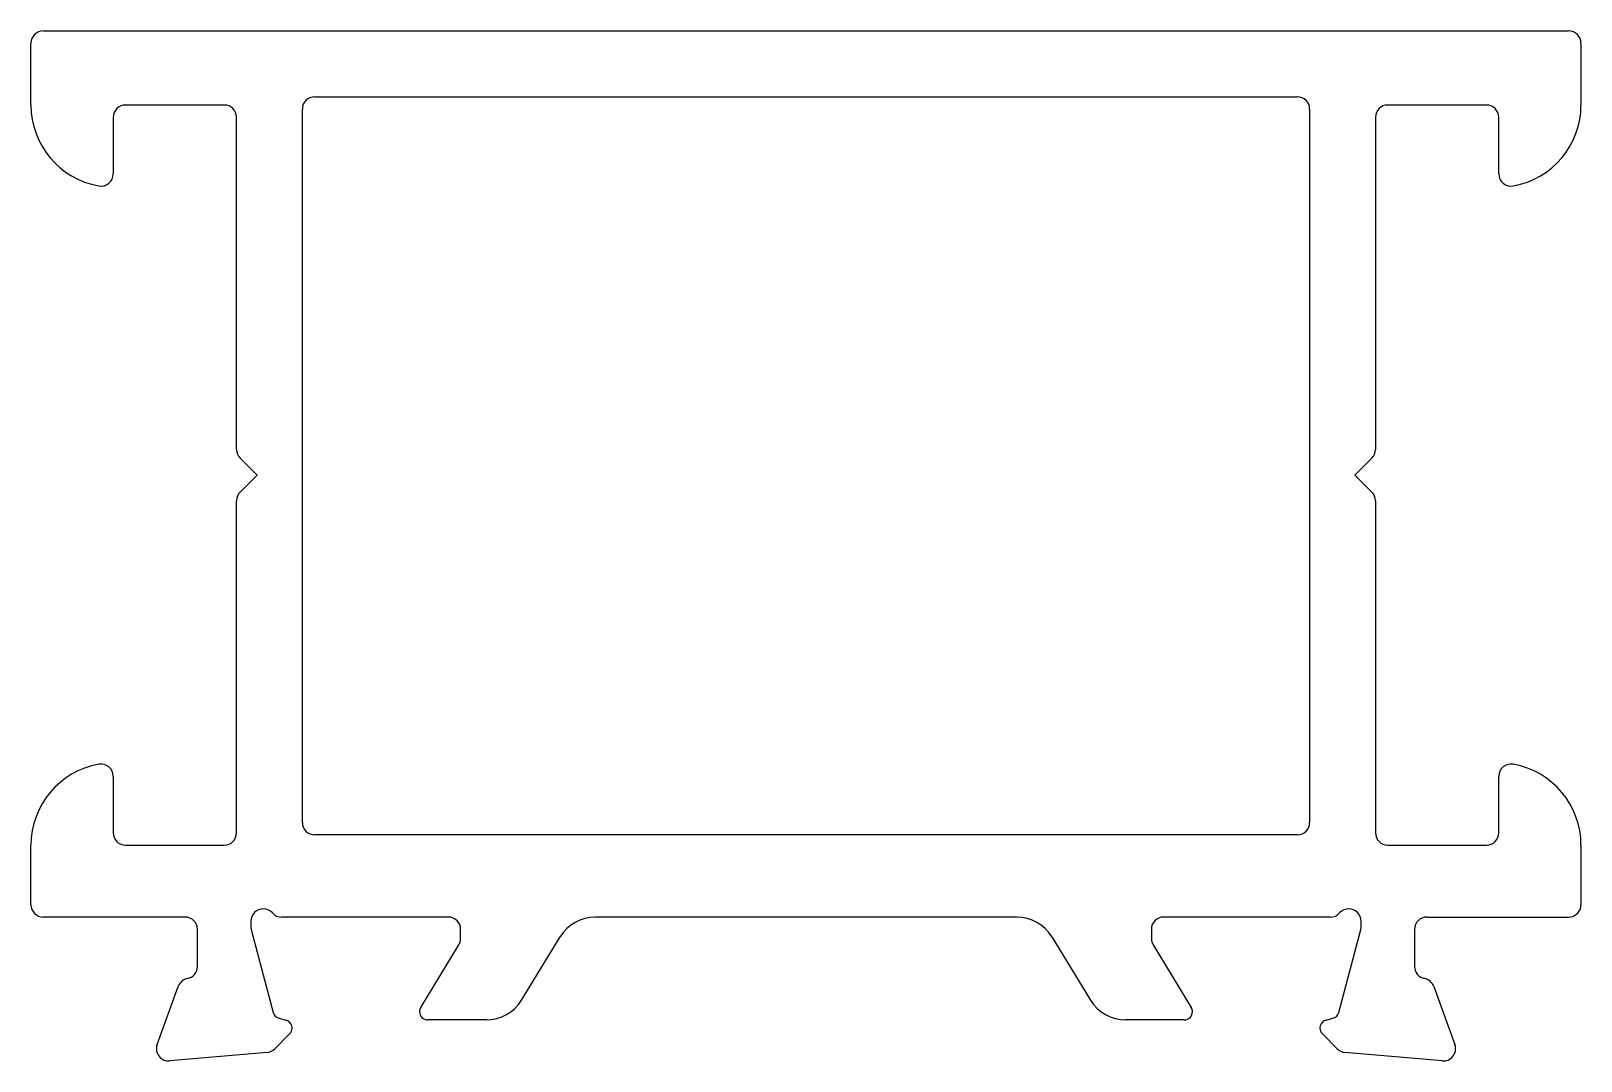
# Model space of a CAD drawing. Extents: x 729.8 to 767.5, y 492.6 to 517.6.
import ezdxf

# ---------------------------------------------------------------- set-up
doc = ezdxf.new("R2010")
doc.units = 0
doc.layers.add('INCE', color=11, linetype='CONTINUOUS')

msp = doc.modelspace()

# ---------------------------------------------------------------- linework, layer by layer
at = {"layer": 'INCE', "color": 0}
for p, q in [((729.788, 515.813), (729.788, 517.313)), ((730.088, 517.613), (767.188, 517.613)), ((767.488, 517.313), (767.488, 515.813)), ((734.488, 515.813), (732.088, 515.813)), ((736.688, 516.013), (760.588, 516.013)), ((765.188, 515.813), (762.788, 515.813)), ((731.788, 515.513), (731.788, 514.14)), ((734.788, 507.437), (734.788, 515.513)), ((736.388, 498.363), (736.388, 515.713)), ((760.888, 515.713), (760.888, 498.363)), ((762.488, 515.513), (762.488, 507.437)), ((765.488, 514.14), (765.488, 515.513)), ((735.288, 506.813), (734.876, 507.225)), ((762.4, 507.225), (761.988, 506.813)), ((734.876, 506.401), (735.288, 506.813)), ((761.988, 506.813), (762.4, 506.401)), ((734.788, 498.113), (734.788, 506.189)), ((762.488, 506.189), (762.488, 498.113)), ((731.788, 499.486), (731.788, 498.113)), ((765.488, 498.113), (765.488, 499.486)), ((760.588, 498.063), (736.688, 498.063)), ((729.788, 496.363), (729.788, 497.813)), ((732.088, 497.813), (734.488, 497.813)), ((762.788, 497.813), (765.188, 497.813)), ((767.488, 497.813), (767.488, 496.363)), ((733.538, 496.063), (730.088, 496.063)), ((733.838, 494.863), (733.838, 495.763)), ((735.138, 495.963), (735.138, 495.802)), ((739.938, 496.063), (735.885, 496.063)), ((740.238, 495.542), (740.238, 495.763)), ((753.764, 496.063), (743.512, 496.063)), ((757.038, 495.763), (757.038, 495.542)), ((761.391, 496.063), (757.338, 496.063)), ((762.138, 495.802), (762.138, 495.963)), ((763.438, 495.763), (763.438, 494.863)), ((763.738, 496.063), (767.188, 496.063)), ((735.148, 495.725), (735.679, 493.743)), ((739.267, 493.867), (740.194, 495.386)), ((741.717, 494.042), (742.658, 495.584)), ((754.618, 495.584), (755.559, 494.042)), ((757.082, 495.386), (758.009, 493.867)), ((761.597, 493.743), (762.128, 495.725)), ((732.855, 492.964), (733.37, 494.376)), ((763.906, 494.376), (764.421, 492.964)), ((735.821, 493.601), (735.99, 493.556)), ((740.863, 493.563), (739.438, 493.563)), ((757.838, 493.563), (756.413, 493.563)), ((761.286, 493.556), (761.455, 493.601)), ((736.079, 493.221), (735.716, 492.858)), ((761.56, 492.858), (761.197, 493.221)), ((735.53, 492.771), (733.164, 492.564)), ((764.112, 492.564), (761.746, 492.771))]:
    msp.add_line(p, q, dxfattribs=at)
for centre, radius, start, end in [((730.088, 517.313), 0.3, 90, 180), ((767.188, 517.313), 0.3, 0, 90), ((731.788, 515.813), 2, 180, 259.8358), ((732.088, 515.513), 0.3, 90, 180), ((734.488, 515.513), 0.3, 0, 90), ((736.688, 515.713), 0.3, 90, 180), ((760.588, 515.713), 0.3, 0, 90), ((762.788, 515.513), 0.3, 90, 180), ((765.188, 515.513), 0.3, 360, 90), ((765.488, 515.813), 2, 280.1642, 0), ((731.488, 514.14), 0.3, 259.8358, 0), ((765.788, 514.14), 0.3, 180, 280.1642), ((735.088, 507.437), 0.3, 180, 225), ((762.188, 507.437), 0.3, 315, 0), ((735.088, 506.189), 0.3, 135, 180), ((762.188, 506.189), 0.3, 0, 45), ((731.788, 497.813), 2, 100.1642, 180), ((731.488, 499.486), 0.3, 360, 100.1642), ((765.788, 499.486), 0.3, 79.8358, 180), ((765.488, 497.813), 2, 0, 79.8358), ((732.088, 498.113), 0.3, 180, 270), ((734.488, 498.113), 0.3, 270, 0), ((736.688, 498.363), 0.3, 180, 270), ((760.588, 498.363), 0.3, 270, 0), ((762.788, 498.113), 0.3, 180, 270), ((765.188, 498.113), 0.3, 270, 0), ((730.088, 496.363), 0.3, 180, 270), ((735.438, 495.963), 0.3, 90, 180), ((735.438, 495.963), 0.3, 41.8103, 90), ((735.885, 496.363), 0.3, 221.8103, 270), ((761.391, 496.363), 0.3, 270, 318.1897), ((761.838, 495.963), 0.3, 90, 138.1897), ((761.838, 495.963), 0.3, 360, 90), ((767.188, 496.363), 0.3, 270, 0), ((733.538, 495.763), 0.3, 360, 90), ((735.438, 495.802), 0.3, 180, 195), ((739.938, 495.763), 0.3, 360, 90), ((743.512, 495.063), 1, 90, 148.6045), ((753.764, 495.063), 1, 31.3955, 90), ((757.338, 495.763), 0.3, 90, 180), ((761.838, 495.802), 0.3, 345, 360), ((763.738, 495.763), 0.3, 90, 180), ((739.938, 495.542), 0.3, 328.6045, 360), ((757.338, 495.542), 0.3, 180, 211.3955), ((733.538, 494.863), 0.3, 280.9043, 0), ((763.738, 494.863), 0.3, 180, 259.0957), ((733.652, 494.274), 0.3, 100.9043, 160), ((763.625, 494.274), 0.3, 20, 79.0957), ((740.863, 494.563), 1, 270, 328.6045), ((756.413, 494.563), 1, 211.3955, 270), ((735.872, 493.795), 0.2, 195, 255), ((735.938, 493.363), 0.2, 15, 75), ((739.438, 493.763), 0.2, 148.6045, 180), ((739.438, 493.763), 0.2, 180, 270), ((757.838, 493.763), 0.2, 270, 360), ((757.838, 493.763), 0.2, 0, 31.3955), ((761.338, 493.363), 0.2, 105, 165), ((761.404, 493.795), 0.2, 285, 345), ((735.938, 493.363), 0.2, 315, 0), ((735.938, 493.363), 0.2, 360, 15), ((761.338, 493.363), 0.2, 165, 180), ((761.338, 493.363), 0.2, 180, 225), ((733.119, 492.866), 0.281, 159.7197, 180.664), ((733.138, 492.863), 0.3, 180, 270), ((735.504, 493.07), 0.3, 275, 315), ((761.772, 493.07), 0.3, 225, 265), ((764.138, 492.863), 0.3, 270, 360), ((764.157, 492.866), 0.281, 359.336, 20.2803), ((733.138, 492.863), 0.3, 270, 275), ((764.138, 492.863), 0.3, 265, 270)]:
    msp.add_arc(centre, radius, start, end, dxfattribs=at)

doc.saveas('drawing.dxf')
